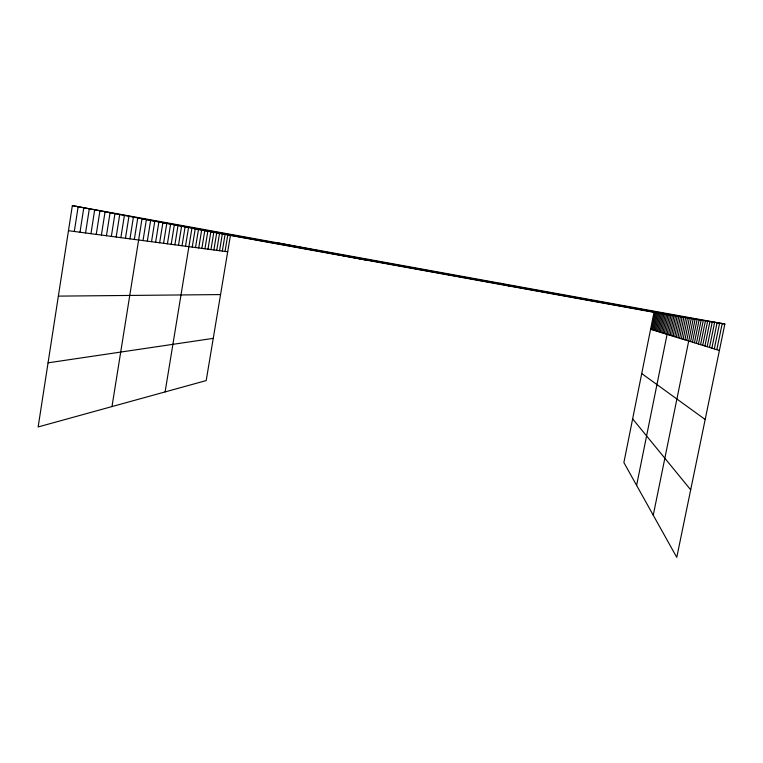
<?xml version="1.0" encoding="UTF-8"?>
<svg xmlns="http://www.w3.org/2000/svg" width="763" height="763" viewBox="0 0 763 763"><rect width="100%" height="100%" fill="white"/><g stroke="black" fill="none" stroke-linecap="round" stroke-linejoin="round"><path stroke-width="1.14" d="M72.342 205.629L38.15 426.946L206.201 380.575L230.426 235.433L72.342 205.629L724.85 324.008L676.762 557.371L623.886 462.559L653.996 312.325L724.85 324.008M74.307 231.475L78.141 206.725M80.001 232.229L83.796 207.794M85.551 232.963L89.309 208.833M90.969 233.678L94.688 209.844M96.252 234.384L99.934 210.836M101.412 235.061L105.065 211.799M106.448 235.729L110.063 212.743M111.36 236.387L114.946 213.659M116.167 237.016L119.724 214.565M120.869 237.646L124.388 215.443M125.456 238.247L128.947 216.301M129.948 238.848L133.401 217.14M134.336 239.429L137.76 217.96M111.989 406.574L142.023 218.771L693.224 318.791L653.252 515.206M143.024 240.574L146.382 219.591M147.316 241.146L150.645 220.393M151.513 241.699L154.813 221.175M155.614 242.243L158.895 221.947M159.639 242.777L162.881 222.701M163.568 243.292L166.782 223.435M167.412 243.807L170.607 224.15M171.189 244.303L174.346 224.856M174.87 244.799L178.008 225.552M178.494 245.276L181.594 226.229M182.033 245.743L185.113 226.888M185.504 246.201L188.556 227.536M165.104 391.915L191.933 228.175L670.963 315.119L636.609 485.373M192.238 247.098L195.242 228.805M195.509 247.527L198.494 229.415M198.723 247.956L201.67 230.016M201.871 248.366L204.799 230.598M204.951 248.776L207.86 231.179M207.984 249.177L210.865 231.742M210.96 249.577L213.812 232.305M213.878 249.959L216.711 232.849M216.74 250.34L219.553 233.383M219.553 250.712L222.348 233.907M222.319 251.075L225.085 234.422M225.028 251.437L227.784 234.937M651.726 329.606L655.159 312.515M652.88 329.959L656.342 312.706M654.044 330.322L657.544 312.906M655.236 330.694L658.774 313.107M656.457 331.066L660.024 313.316M657.696 331.447L661.292 313.526M658.955 331.838L662.599 313.746M660.243 332.229L663.915 313.965M661.559 332.639L665.269 314.184M662.894 333.049L666.652 314.413M664.258 333.469L668.054 314.642M665.66 333.908L669.494 314.881M668.531 334.795L672.461 315.367M670.019 335.253L673.987 315.624M671.535 335.72L675.551 315.882M673.09 336.197L677.143 316.14M674.673 336.683L678.774 316.407M676.285 337.179L680.434 316.683M677.945 337.694L682.141 316.969M679.633 338.209L683.886 317.255M681.369 338.743L685.67 317.551M683.133 339.297L687.492 317.847M684.945 339.85L689.361 318.152M686.805 340.422L691.268 318.476M690.563 341.586L695.141 319.115M692.47 342.167L697.105 319.43M694.425 342.768L699.118 319.764M696.419 343.388L701.168 320.107M698.46 344.018L703.276 320.45M700.558 344.666L705.441 320.813M702.713 345.324L707.654 321.175M704.917 346.001L709.924 321.547M707.167 346.707L712.251 321.929M709.495 347.413L714.635 322.329M711.869 348.147L717.096 322.73M714.311 348.901L719.604 323.15M716.819 349.673L722.199 323.569M48.05 362.835L213.249 338.362M58.36 296.12L220.555 294.575M68.47 230.703L227.698 251.79M230.426 235.433L653.996 312.325M278.657 243.063L366.412 260.116M500.318 283.273L510.371 286.249M650.601 329.263L719.395 350.475M641.721 373.555L705.174 419.488M632.641 418.877L690.687 489.827"/></g></svg>
